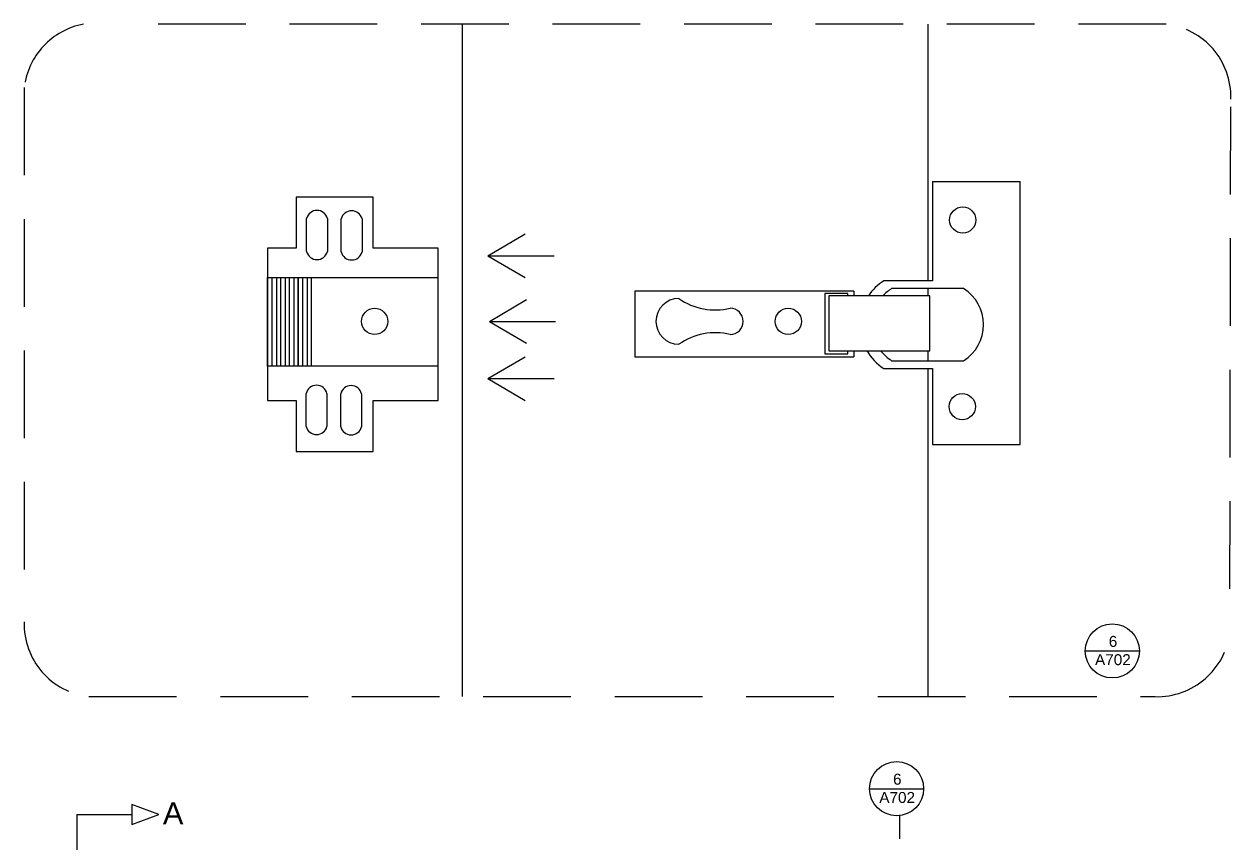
# Model space of a CAD drawing. Header units: inches. Extents: x 10 to 2647, y 15 to 1045.
# Drawn here: x 2301.8 to 2577.1, y 430.8 to 617.9 of the extents above; entities that cross this region are included whole.
import ezdxf

# ---------------------------------------------------------------- set-up
doc = ezdxf.new("R2010")
doc.units = ezdxf.units.IN
doc.header["$MEASUREMENT"] = 0
doc.linetypes.add('DASHEDX2', pattern=[1.5, 1, -0.5])
doc.styles.get("Standard").update_dxf_attribs({"font": 'Arial.ttf'})

msp = doc.modelspace()

# ---------------------------------------------------------------- linework, layer by layer
at = {"color": 4, "linetype": 'DASHEDX2', "ltscale": 20}
for p, q in [((2562.341163392402, 617.8655818401032), (2324.0077178324, 617.8655818401032)), ((2301.760253444736, 603.3668080913778), (2301.760252919762, 489.9900817362783)), ((2576.900626079273, 488.987553538457), (2577.111420930639, 600.7740550874375)), ((2316.530494535144, 464.3684719864139), (2559.810094326506, 464.3684719864139))]:
    msp.add_line(p, q, dxfattribs=at)
at = {"color": 1}
for p, q in [((2507.962086336342, 617.8655818401032), (2507.962086336342, 559.2755252073313)), ((2507.96208633634, 539.2755252073295), (2507.962086336346, 464.3673432958369))]:
    msp.add_line(p, q, dxfattribs=at)
at = {"color": 2}
for p, q in [((2509.007725742035, 581.9282068287066), (2509.007725742035, 559.2755252073313)), ((2509.007725742035, 581.9282068287066), (2529.007725742035, 581.9282068287066)), ((2529.007725742035, 521.9282068287067), (2529.007725742035, 581.9282068287066)), ((2509.007725742035, 559.2755252073313), (2497.922660052358, 559.2755252073313)), ((2491.100813529733, 556.9282068287067), (2441.100813529733, 556.9282068287067)), ((2441.100813529733, 556.9282068287067), (2441.100813529733, 541.9282068287067)), ((2491.100813529733, 556.9282068287067), (2491.100813529733, 555.8261153432924)), ((2516.144690451973, 557.4975556069459), (2499.700629652744, 557.4975556069459)), ((2507.962086336342, 557.4975556069456), (2507.962086336342, 555.8261153432924)), ((2485.386011573963, 555.8261153432924), (2485.386011573963, 543.3363416004742)), ((2508.450639443794, 555.8261153432924), (2485.386011573963, 555.8261153432924)), ((2508.450639443794, 543.3363416004742), (2508.450639443794, 555.8261153432924)), ((2485.386011573963, 543.3363416004742), (2508.450639443794, 543.3363416004742)), ((2491.100813529733, 543.3363416004742), (2491.100813529733, 541.9282068287067)), ((2507.962086336342, 543.336341600476), (2507.962086336342, 541.0534948077149)), ((2441.100813529733, 541.9282068287067), (2491.100813529733, 541.9282068287067)), ((2499.700629652744, 541.0534948077149), (2516.144690451973, 541.0534948077149)), ((2497.922660052358, 539.2755252073313), (2509.007725742035, 539.2755252073313)), ((2509.007725742035, 539.2755252073295), (2509.007725742035, 521.9282068287067)), ((2509.007725742035, 521.9282068287067), (2529.007725742035, 521.9282068287067))]:
    msp.add_line(p, q, dxfattribs=at)
at = {"color": 251}
for p, q in [((2407.580948243446, 565.0151694293764), (2416.050318310307, 570.0128749412016)), ((2407.580948243446, 565.0151694293764), (2422.667744809631, 565.0151694293764)), ((2407.580948243446, 565.0151694293764), (2416.050318310307, 560.0174639175513)), ((2407.926568466949, 550.0220500417983), (2416.39593853381, 555.0197555536234)), ((2407.926565378013, 550.0220509176245), (2423.013361944199, 550.0220509176245)), ((2407.926568466949, 550.0220500417983), (2416.39593853381, 545.0243445299731)), ((2407.58094824344, 536.9610943239296), (2416.050318310301, 541.9587998357548)), ((2407.580945154505, 536.9610951997558), (2422.667741720691, 536.9610951997558)), ((2407.58094824344, 536.9610943239296), (2416.050318310301, 531.9633888121044))]:
    msp.add_line(p, q, dxfattribs=at)
at = {"color": 6}
for p, q in [((2358.320269200267, 539.83247937319), (2358.320269200267, 560.0174610654486)), ((2359.320269200267, 560.0174610654486), (2359.320269200267, 539.83247937319)), ((2360.320269200267, 539.83247937319), (2360.320269200267, 560.0174610654486)), ((2361.320269200267, 560.0174610654486), (2361.320269200267, 539.83247937319)), ((2362.320269200267, 539.83247937319), (2362.320269200267, 560.0174610654486)), ((2363.320269200269, 560.0174610654486), (2363.320269200269, 539.83247937319)), ((2364.320269200267, 539.83247937319), (2364.320269200267, 560.0174610654486)), ((2364.320270889668, 560.0174610654486), (2364.320270889668, 539.83247937319)), ((2365.320270889668, 539.83247937319), (2365.320270889668, 560.0174610654486)), ((2366.320270889668, 560.0174610654486), (2366.320270889668, 539.83247937319)), ((2367.32027088967, 539.83247937319), (2367.32027088967, 560.0174610654486))]:
    msp.add_line(p, q, dxfattribs=at)
at = {"color": 4}
for p, q in [((2543.882780576591, 474.7929909663407), (2556.246211062881, 474.7929909663407)), ((2494.652821864824, 443.3415839001099), (2507.016252351114, 443.3415839001099)), ((2501.573177767158, 431.9173475493706), (2501.573177767158, 437.2223362501111))]:
    msp.add_line(p, q, dxfattribs=at)
at = {"color": 252}
for p, q in [((2332.460958501336, 437.503168265289), (2326.356326553609, 439.7675603285873)), ((2326.356326553609, 439.7675603285873), (2326.356326553609, 435.2171157759778)), ((2313.785286211487, 437.503168265289), (2313.785286211487, 226.320596373732)), ((2313.785286211487, 437.503168265289), (2326.356326553609, 437.503168265289)), ((2326.356326553609, 435.2171157759778), (2332.460958501336, 437.503168265289))]:
    msp.add_line(p, q, dxfattribs=at)
at = {"color": 1}
msp.add_lwpolyline([(2401.73876701768, 617.8655818401032), (2401.73876701768, 464.3673432958369)], dxfattribs=at)
at = {"color": 2}
for points in [[(2381.393150497232, 566.7558773475995), (2381.393150497232, 578.3784208811539), (2363.861481706265, 578.3784208811539), (2363.861481706265, 566.7558773475995)], [(2363.861481706265, 566.7558773475995), (2357.320269200266, 566.7558773475995), (2357.320269200266, 531.9633859600018), (2363.861481706265, 531.9633859600018)], [(2381.393150497227, 531.9633859600018), (2396.259273573908, 531.9633859600018), (2396.259273573908, 566.7558773475995), (2381.393150497232, 566.7558773475995)], [(2396.259273573908, 539.83247937319), (2357.320269200266, 539.83247937319), (2357.320269200266, 560.0174610654486), (2396.259273573908, 560.0174610654486)], [(2489.741868019701, 555.8261153432924), (2489.741868019701, 556.3714263875137), (2484.446590479306, 556.3714263875137), (2484.446590479306, 542.5907430415374), (2489.741868019701, 542.5907430415374), (2489.741868019701, 543.3363416004742)], [(2363.861481706265, 531.96338596), (2363.861481706265, 520.3408424264463), (2381.393150497232, 520.3408424264463), (2381.393150497227, 531.96338596)]]:
    msp.add_lwpolyline(points, dxfattribs=at)
at = {"color": 6}
for points in [[(2366.209541308483, 565.9768584504619), (2366.209541308483, 573.4906030460116)], [(2370.957347165661, 573.4906030460116), (2370.957347165661, 565.9768584504619)], [(2374.105178355323, 565.8927830221547), (2374.105178355323, 573.4065276177026)], [(2378.852984212501, 573.4065276177026), (2378.852984212501, 565.8927830221547)], [(2366.101606509481, 526.0568623906912), (2366.101606509481, 533.5706069862409)], [(2370.849412366657, 533.5706069862409), (2370.849412366657, 526.0568623906912)], [(2373.997243556322, 525.972786962384), (2373.997243556322, 533.4865315579319)], [(2378.745049413498, 533.4865315579319), (2378.745049413498, 525.972786962384)]]:
    msp.add_lwpolyline(points, dxfattribs=at)
for centre in [(2515.921934494113, 573.1553277081458), (2381.73876701768, 550.0220500417983), (2476.124074863787, 550.0220500417983), (2515.822074771454, 530.5611215705632)]:
    msp.add_circle(centre, 3, dxfattribs=at)
at = {"color": 4}
for centre in [(2550.064495819736, 474.8111975772391), (2500.834537107969, 443.3597905110084)]:
    msp.add_circle(centre, 6.181742054470784, dxfattribs=at)
at = {"color": 4, "linetype": 'DASHEDX2', "ltscale": 20}
for centre, radius, start, end in [((2318.372033343851, 601.418278538717), 16.72566886059453, 100.4678577145654, 173.3098871738001), ((2560.39263383974, 601.2538019409862), 16.72566886059568, 358.3563443294548, 83.30988717380144), ((2318.479039056532, 480.9802501297215), 16.72566886059568, 178.3563443294549, 263.3098871738014), ((2560.289841180055, 481.0872590773129), 16.72566886059568, 268.3563443294547, 353.3098871738001)]:
    msp.add_arc(centre, radius, start, end, dxfattribs=at)
at = {"color": 6}
for centre, radius, start, end in [((2368.583444237073, 572.9083307471047), 2.444270063727951, 13.78146569551875, 166.2185343044812), ((2376.479081283913, 572.8242553187957), 2.444270063727951, 13.78146569551875, 166.2185343044812), ((2368.583444237073, 566.5591307493688), 2.444270063727951, 193.7814656955187, 346.2185343044812), ((2376.479081283913, 566.4750553210616), 2.444270063727951, 193.7814656955187, 346.2185343044812), ((2451.161742229597, 550.0220500417983), 5.227962996514179, 90, 270), ((2459.454736439061, 566.994745190752), 14.3774993058875, 234.7739583526743, 283.6283322568728), ((2462.842401795201, 550.0220500417983), 3, 270, 90), ((2459.454736439061, 533.0493548928436), 14.3774993058875, 76.37166774312718, 125.2260416473257), ((2368.475509438069, 532.988334687334), 2.444270063727951, 13.78146569551875, 166.2185343044812), ((2376.37114648491, 532.904259259025), 2.444270063727951, 13.78146569551875, 166.2185343044812), ((2368.475509438069, 526.6391346895981), 2.444270063727951, 193.7814656955187, 346.2185343044812), ((2376.37114648491, 526.5550592612909), 2.444270063727951, 193.7814656955187, 346.2185343044812)]:
    msp.add_arc(centre, radius, start, end, dxfattribs=at)
at = {"color": 2}
for centre, radius, start, end in [((2504.265400696212, 549.275525207334), 11.84189000434731, 122.385896553052, 146.4151700151794), ((2504.445567981548, 549.9767594224796), 8.892514548338077, 122.248198120198, 138.8688955518268), ((2510.929669812911, 549.2755252073313), 9.736437960469942, 302.385896553052, 57.61410344694797), ((2504.265400696217, 549.2755252073313), 11.84189000435622, 210.101949700139, 237.614103446948), ((2504.915650291827, 549.275525207344), 9.736437960492209, 217.5891795538266, 237.6141034469171)]:
    msp.add_arc(centre, radius, start, end, dxfattribs=at)

# ---------------------------------------------------------------- texts
at = {"color": 4, "char_height": 2.5, "attachment_point": 1}
for insert in [(2548.451348061796, 478.2278869673269), (2499.221389350029, 446.7764799010961)]:
    msp.add_mtext_dynamic_manual_height_columns('\\pi0.81007;6\\P\\pi-2.32772;A702', width=3.291352732440146, gutter_width=1, heights=[0], dxfattribs=dict(at, insert=insert))
at = {"color": 1, "insert": (2333.4297947946, 440.2600916249973), "char_height": 5, "attachment_point": 1}
msp.add_mtext_dynamic_manual_height_columns('{\\C3;A}', width=41.94082792609379, gutter_width=1, heights=[0], dxfattribs=at)

doc.saveas('drawing.dxf')
